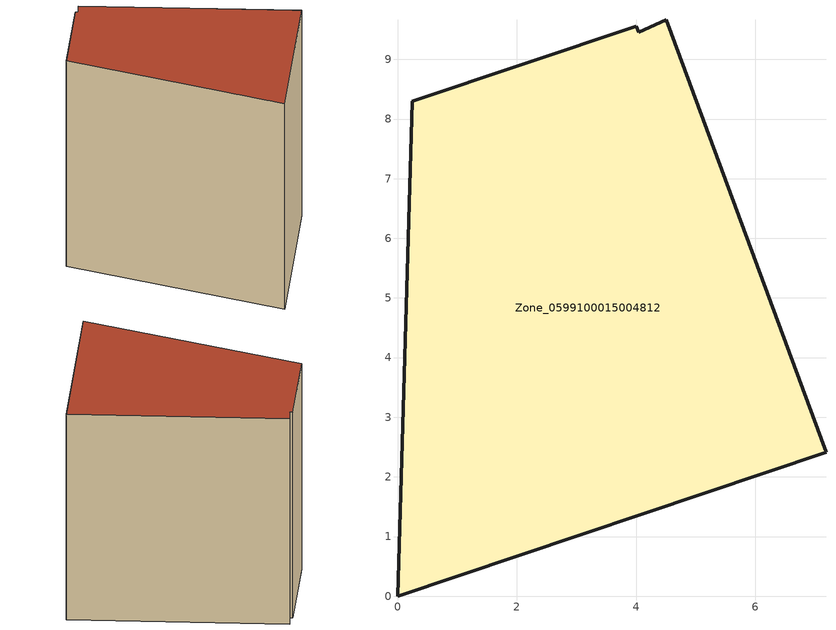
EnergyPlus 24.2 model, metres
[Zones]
Zone_0599100015004812
 floor ground (C_G): 0.25,8.3 4.01,9.56 4.05,9.46 4.51,9.66 7.18,2.41 0,0 z2.55
 wall outside (C_F): 0,0 7.18,2.41 4.51,9.66 4.05,9.46 4.01,9.56 0.25,8.3 0,0 z2.55:10.4
 roof outside (C_R): 4.01,9.56 0.25,8.3 0,0 7.18,2.41 4.51,9.66 4.05,9.46 z10.4
[BUILDING]
Pand.0599100015004812: North Axis=0; Terrain=City; Loads Convergence Tolerance Value=0.04; Temperature Convergence Tolerance Value=0.4; Solar Distribution=FullExterior; Maximum Number of Warmup Days=25; Minimum Number of Warmup Days=1
[Site:Location]
Rotterdam.The.Hague.AP_ZH_NLD Design_Conditions: Latitude=51.96; Longitude=4.45; Time Zone=1; Elevation=-4.5
[SITE:GROUNDTEMPERATURE:BUILDINGSURFACE]
18, 18, 18, 18, 18, 18, 18, 18, 18, 18, 18, 18
[MATERIAL] Thermal Absorptance=0.9; Solar Absorptance=0.7; Visible Absorptance=0.7
Name | Roughness | Thickness | Conductivity | Density | Specific Heat
G.TI.1975-1991 | MediumSmooth | 0.15 | 0.288461 | 540 | 1210
F.TI.1975-1991 | Rough | 0.3 | 0.230769 | 1920 | 840
R.TI.1975-1991 | MediumRough | 0.2 | 0.153846 | 1500 | 1000
[CONSTRUCTION]
C_G: G.TI.1975-1991
C_F: F.TI.1975-1991
C_R: R.TI.1975-1991
[ZONE]
Zone_0599100015004812: Type=1; Multiplier=1; Ceiling Height=Autocalculate; Volume=Autocalculate; Floor Area=autocalculate; Part of Total Floor Area=Yes
[ZONEINFILTRATION:DESIGNFLOWRATE]
Infil_Zone_0599100015004812: Zone or ZoneList or Space or SpaceList=Zone_0599100015004812; Schedule=AlwaysOn; Design Flow Rate Calculation Method=Flow/Area; Flow Rate per Floor Area=0.003; Constant Term Coefficient=1; Temperature Term Coefficient=0; Velocity Term Coefficient=0; Velocity Squared Term Coefficient=0
[HVACTEMPLATE:ZONE:IDEALLOADSAIRSYSTEM]
Zone_0599100015004812: Maximum Heating Supply Air Temperature=50; Minimum Cooling Supply Air Temperature=13; Maximum Heating Supply Air Humidity Ratio=0.0156; Minimum Cooling Supply Air Humidity Ratio=0.0077; Heating Limit=NoLimit; Cooling Limit=NoLimit; Dehumidification Control Type=ConstantSensibleHeatRatio; Cooling Sensible Heat Ratio=0.7; Dehumidification Setpoint=60; Humidification Control Type=None; Humidification Setpoint=30; Outdoor Air Method=None; Outdoor Air Flow Rate per Person=0.00944; Outdoor Air Flow Rate per Zone Floor Area=0; Outdoor Air Flow Rate per Zone=0; Demand Controlled Ventilation Type=None; Outdoor Air Economizer Type=NoEconomizer; Heat Recovery Type=None; Sensible Heat Recovery Effectiveness=0.7; Latent Heat Recovery Effectiveness=0.65
[ZONECONTROL:THERMOSTAT]
ThermostatControl_Zone_0599100015004812: Zone or ZoneList=Zone_0599100015004812; Control Type Schedule=DualSetpointControlType; Control 1=Thermostat_Zone_0599100015004812; Temperature Difference Between Cutout And Setpoint=0
[THERMOSTATSETPOINT:DUALSETPOINT]
Thermostat_Zone_0599100015004812: Heating Setpoint Temperature Schedule=HeatingSetpoint_Zone_0599100015004812; Cooling Setpoint Temperature Schedule=CoolingSetpoint_Zone_0599100015004812
[SCHEDULE:COMPACT]
HeatingSetpoint_Zone_0599100015004812: Through: 12/31, For: AllDays, Until: 24:00, 21
CoolingSetpoint_Zone_0599100015004812: Through: 12/31, For: AllDays, Until: 24:00, 24
DualSetpointControlType: Through: 12/31, For: AllDays, Until: 24:00, 4
AlwaysOn: Through: 12/31, For: AllDays, Until: 24:00, 1
